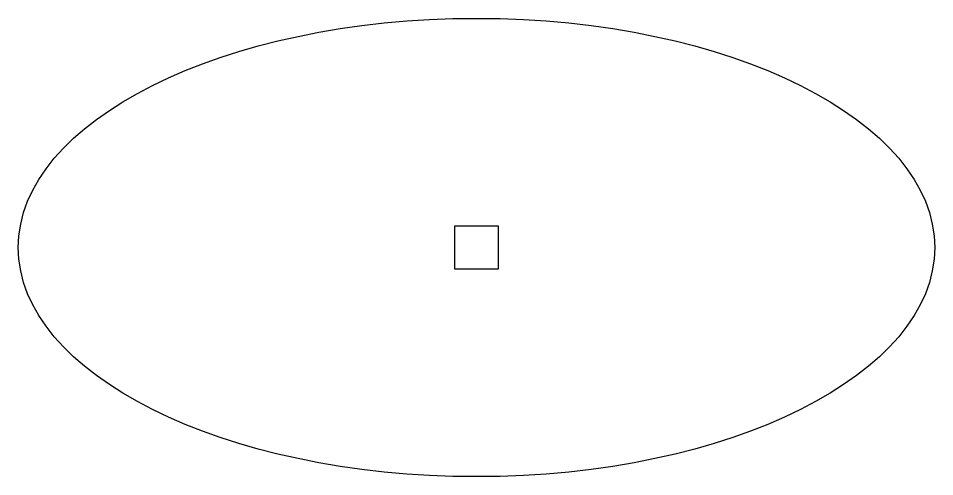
# Model space of a CAD drawing. Header units: inches. Extents: x -1.97 to 1.97, y -0.98 to 0.98.
import ezdxf

# ---------------------------------------------------------------- set-up
doc = ezdxf.new("R2010")
doc.units = ezdxf.units.IN
doc.header["$MEASUREMENT"] = 0

msp = doc.modelspace()

# ---------------------------------------------------------------- linework, layer by layer
msp.add_lwpolyline([(-0.09375, 0.09375), (0.09375, 0.09375), (0.09375, -0.09375), (-0.09375, -0.09375)], close=True)
msp.add_ellipse((0, 0), major_axis=(1.9685, 0), ratio=0.5)

doc.saveas('drawing.dxf')
